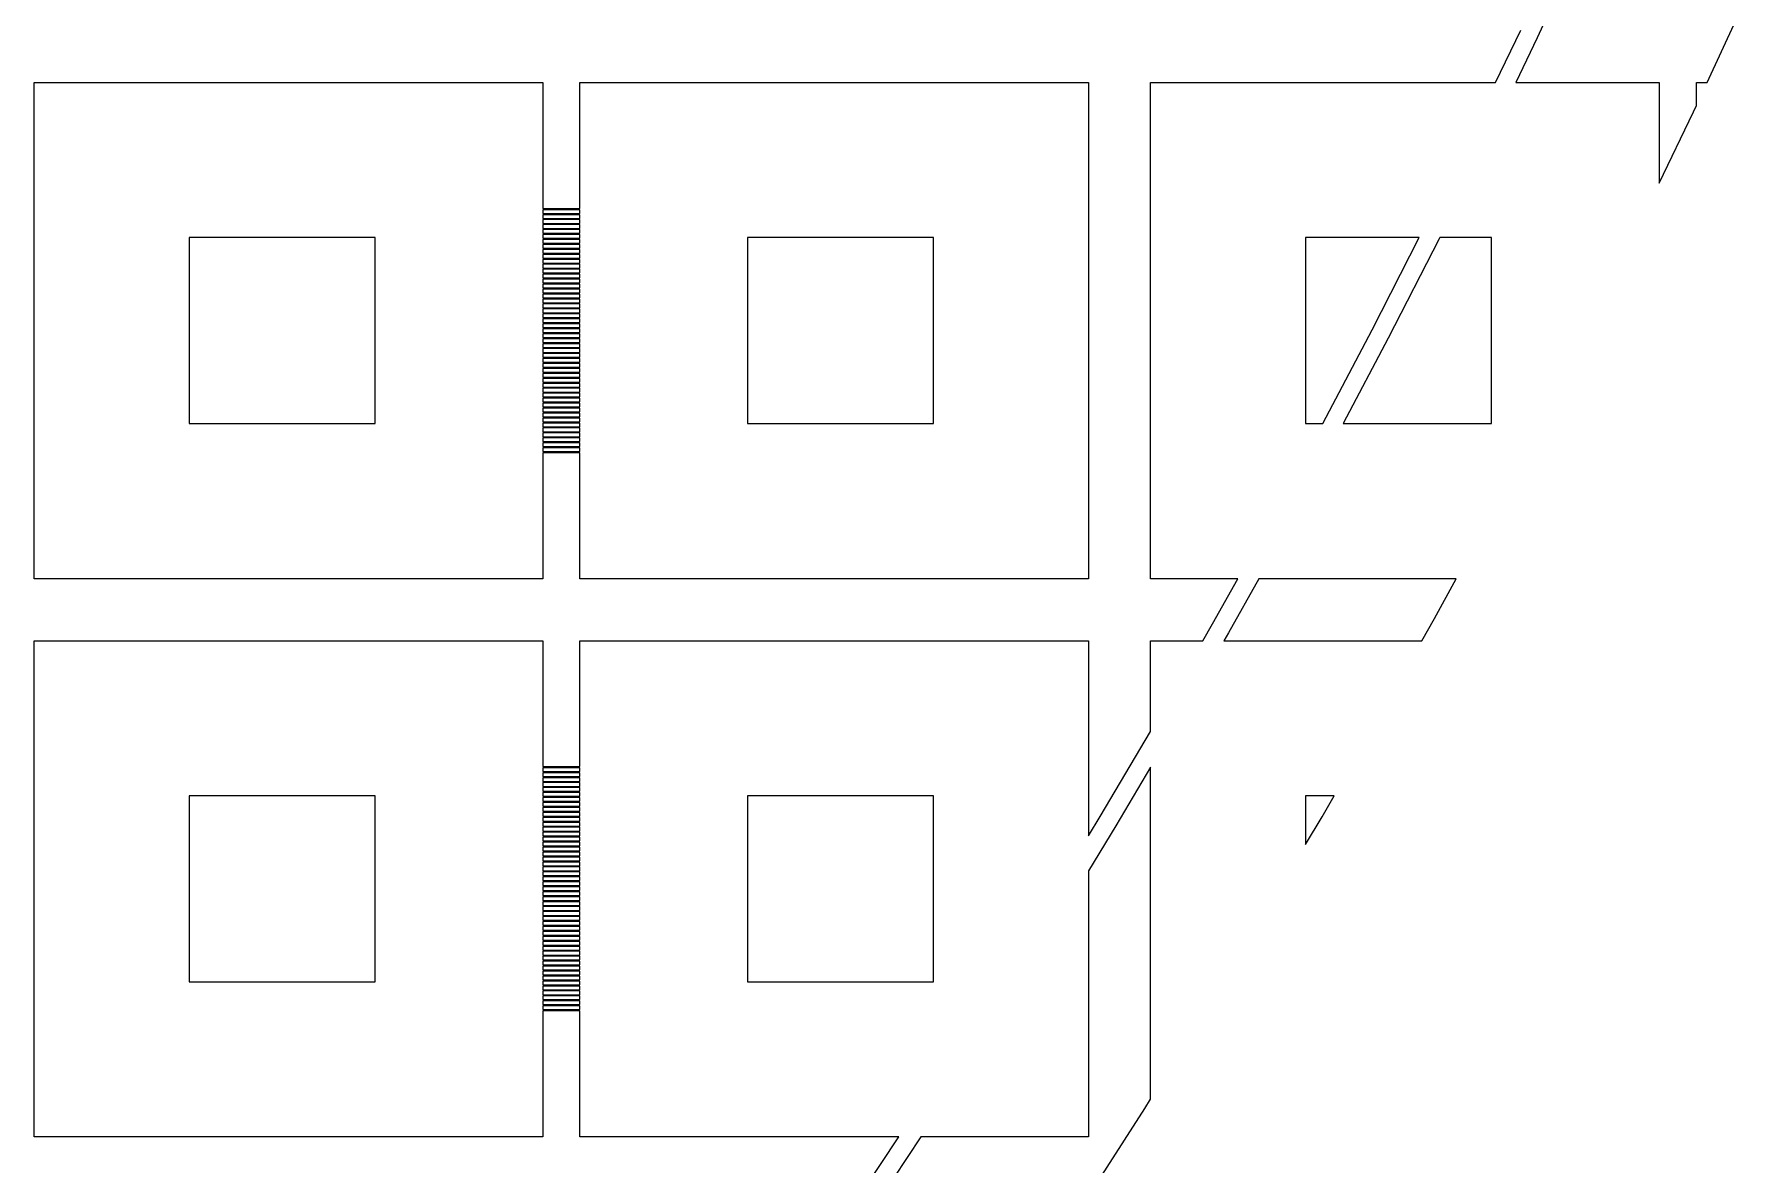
# Model space of a CAD drawing. Extents: x 40 to 187, y -3 to 150.
# Drawn here: x 165.92 to 179.95, y 32.23 to 41.56 of the extents above; entities that cross this region are included whole.
import ezdxf

# ---------------------------------------------------------------- set-up
doc = ezdxf.new("R2010")
doc.units = 0

msp = doc.modelspace()

# ---------------------------------------------------------------- linework, layer by layer
for p, q in [((178.374, 41.6709), (178.308, 41.5285)), ((179.708, 41.1596), (179.946, 41.6709)), ((177.964, 41.1596), (178.172, 41.5926)), ((178.308, 41.5285), (178.131, 41.1596)), ((165.917, 37.0692), (165.917, 41.1596)), ((165.917, 41.1596), (170.11, 41.1596)), ((170.11, 41.1596), (170.11, 40.1217)), ((170.416, 40.1217), (170.416, 41.1596)), ((170.416, 41.1596), (174.609, 41.1596)), ((174.609, 41.1596), (174.609, 37.0692)), ((175.12, 37.0692), (175.12, 41.1596)), ((175.12, 41.1596), (177.964, 41.1596)), ((178.131, 41.1596), (179.313, 41.1596)), ((179.313, 41.1596), (179.313, 40.3301)), ((179.62, 40.9701), (179.62, 41.1596)), ((179.62, 41.1596), (179.708, 41.1596)), ((179.596, 40.9192), (179.62, 40.9701)), ((179.313, 40.3301), (179.596, 40.9192)), ((170.11, 40.1217), (170.416, 40.1217)), ((170.416, 40.1115), (170.11, 40.1115)), ((170.11, 40.1115), (170.11, 40.0808)), ((170.11, 40.0808), (170.416, 40.0808)), ((170.416, 40.0706), (170.11, 40.0706)), ((170.11, 40.0706), (170.11, 40.0399)), ((170.11, 40.0399), (170.416, 40.0399)), ((170.416, 40.0297), (170.11, 40.0297)), ((170.11, 40.0297), (170.11, 39.999)), ((170.11, 39.999), (170.416, 39.999)), ((170.416, 39.9888), (170.11, 39.9888)), ((170.11, 39.9888), (170.11, 39.9581)), ((170.416, 40.0808), (170.416, 40.1115)), ((170.416, 40.0399), (170.416, 40.0706)), ((170.416, 39.999), (170.416, 40.0297)), ((170.416, 39.9581), (170.416, 39.9888)), ((168.729, 39.8814), (167.195, 39.8814)), ((167.195, 39.8814), (167.195, 38.3475)), ((168.729, 38.3475), (168.729, 39.8814)), ((170.11, 39.9581), (170.416, 39.9581)), ((170.416, 39.9478), (170.11, 39.9478)), ((170.11, 39.9478), (170.11, 39.9172)), ((170.11, 39.9172), (170.416, 39.9172)), ((170.416, 39.907), (170.11, 39.907)), ((170.11, 39.907), (170.11, 39.8763)), ((170.11, 39.8763), (170.416, 39.8763)), ((170.416, 39.866), (170.11, 39.866)), ((170.11, 39.866), (170.11, 39.8354)), ((170.416, 39.9172), (170.416, 39.9478)), ((170.416, 39.8763), (170.416, 39.907)), ((170.416, 39.8354), (170.416, 39.866)), ((173.331, 39.8814), (171.797, 39.8814)), ((171.797, 39.8814), (171.797, 38.3475)), ((173.331, 38.3475), (173.331, 39.8814)), ((177.336, 39.8814), (176.398, 39.8814)), ((176.398, 39.8814), (176.398, 38.3475)), ((176.947, 39.1213), (177.336, 39.8814)), ((177.5, 39.8726), (177.08, 39.0523)), ((177.504, 39.8814), (177.5, 39.8726)), ((177.932, 39.8814), (177.504, 39.8814)), ((177.932, 38.3475), (177.932, 39.8814)), ((170.11, 39.8354), (170.416, 39.8354)), ((170.416, 39.8251), (170.11, 39.8251)), ((170.11, 39.8251), (170.11, 39.7945)), ((170.11, 39.7945), (170.416, 39.7945)), ((170.416, 39.7842), (170.11, 39.7842)), ((170.11, 39.7842), (170.11, 39.7536)), ((170.11, 39.7536), (170.416, 39.7536)), ((170.416, 39.7433), (170.11, 39.7433)), ((170.11, 39.7433), (170.11, 39.7127)), ((170.11, 39.7127), (170.416, 39.7127)), ((170.416, 39.7024), (170.11, 39.7024)), ((170.11, 39.7024), (170.11, 39.6718)), ((170.416, 39.7945), (170.416, 39.8251)), ((170.416, 39.7536), (170.416, 39.7842)), ((170.416, 39.7127), (170.416, 39.7433)), ((170.416, 39.6718), (170.416, 39.7024)), ((170.11, 39.6718), (170.416, 39.6718)), ((170.416, 39.6615), (170.11, 39.6615)), ((170.11, 39.6615), (170.11, 39.6308)), ((170.11, 39.6308), (170.416, 39.6308)), ((170.416, 39.6206), (170.11, 39.6206)), ((170.11, 39.6206), (170.11, 39.59)), ((170.11, 39.59), (170.416, 39.59)), ((170.416, 39.5797), (170.11, 39.5797)), ((170.11, 39.5797), (170.11, 39.549)), ((170.416, 39.6308), (170.416, 39.6615)), ((170.416, 39.59), (170.416, 39.6206)), ((170.416, 39.549), (170.416, 39.5797)), ((170.11, 39.549), (170.416, 39.549)), ((170.416, 39.5388), (170.11, 39.5388)), ((170.11, 39.5388), (170.11, 39.5081)), ((170.11, 39.5081), (170.416, 39.5081)), ((170.416, 39.4979), (170.11, 39.4979)), ((170.11, 39.4979), (170.11, 39.4672)), ((170.11, 39.4672), (170.416, 39.4672)), ((170.416, 39.457), (170.11, 39.457)), ((170.11, 39.457), (170.11, 39.4263)), ((170.11, 39.4263), (170.416, 39.4263)), ((170.416, 39.5081), (170.416, 39.5388)), ((170.416, 39.4672), (170.416, 39.4979)), ((170.416, 39.4263), (170.416, 39.457)), ((170.416, 39.4161), (170.11, 39.4161)), ((170.11, 39.4161), (170.11, 39.3854)), ((170.11, 39.3854), (170.416, 39.3854)), ((170.416, 39.3752), (170.11, 39.3752)), ((170.11, 39.3752), (170.11, 39.3445)), ((170.11, 39.3445), (170.416, 39.3445)), ((170.416, 39.3343), (170.11, 39.3343)), ((170.11, 39.3343), (170.11, 39.3036)), ((170.11, 39.3036), (170.416, 39.3036)), ((170.416, 39.2934), (170.11, 39.2934)), ((170.11, 39.2934), (170.11, 39.2627)), ((170.416, 39.3854), (170.416, 39.4161)), ((170.416, 39.3445), (170.416, 39.3752)), ((170.416, 39.3036), (170.416, 39.3343)), ((170.416, 39.2627), (170.416, 39.2934)), ((170.11, 39.2627), (170.416, 39.2627)), ((170.416, 39.2525), (170.11, 39.2525)), ((170.11, 39.2525), (170.11, 39.2218)), ((170.11, 39.2218), (170.416, 39.2218)), ((170.416, 39.2116), (170.11, 39.2116)), ((170.11, 39.2116), (170.11, 39.1809)), ((170.11, 39.1809), (170.416, 39.1809)), ((170.416, 39.1707), (170.11, 39.1707)), ((170.11, 39.1707), (170.11, 39.14)), ((170.416, 39.2218), (170.416, 39.2525)), ((170.416, 39.1809), (170.416, 39.2116)), ((170.416, 39.14), (170.416, 39.1707)), ((170.11, 39.14), (170.416, 39.14)), ((170.416, 39.1298), (170.11, 39.1298)), ((170.11, 39.1298), (170.11, 39.0991)), ((170.11, 39.0991), (170.416, 39.0991)), ((170.416, 39.0889), (170.11, 39.0889)), ((170.11, 39.0889), (170.11, 39.0582)), ((170.11, 39.0582), (170.416, 39.0582)), ((170.416, 39.048), (170.11, 39.048)), ((170.11, 39.048), (170.11, 39.0173)), ((170.11, 39.0173), (170.416, 39.0173)), ((170.416, 39.0071), (170.11, 39.0071)), ((170.11, 39.0071), (170.11, 38.9764)), ((170.416, 39.0991), (170.416, 39.1298)), ((170.416, 39.0582), (170.416, 39.0889)), ((170.416, 39.0173), (170.416, 39.048)), ((170.416, 38.9764), (170.416, 39.0071)), ((176.54, 38.3475), (176.947, 39.1213)), ((177.08, 39.0523), (176.709, 38.3475)), ((170.11, 38.9764), (170.416, 38.9764)), ((170.416, 38.9662), (170.11, 38.9662)), ((170.11, 38.9662), (170.11, 38.9355)), ((170.11, 38.9355), (170.416, 38.9355)), ((170.416, 38.9253), (170.11, 38.9253)), ((170.11, 38.9253), (170.11, 38.8946)), ((170.11, 38.8946), (170.416, 38.8946)), ((170.416, 38.8844), (170.11, 38.8844)), ((170.11, 38.8844), (170.11, 38.8537)), ((170.416, 38.9355), (170.416, 38.9662)), ((170.416, 38.8946), (170.416, 38.9253)), ((170.416, 38.8537), (170.416, 38.8844)), ((170.11, 38.8537), (170.416, 38.8537)), ((170.416, 38.8435), (170.11, 38.8435)), ((170.11, 38.8435), (170.11, 38.8128)), ((170.11, 38.8128), (170.416, 38.8128)), ((170.416, 38.8026), (170.11, 38.8026)), ((170.11, 38.8026), (170.11, 38.7719)), ((170.11, 38.7719), (170.416, 38.7719)), ((170.416, 38.7617), (170.11, 38.7617)), ((170.11, 38.7617), (170.11, 38.731)), ((170.11, 38.731), (170.416, 38.731)), ((170.416, 38.7207), (170.11, 38.7207)), ((170.11, 38.7207), (170.11, 38.6901)), ((170.416, 38.8128), (170.416, 38.8435)), ((170.416, 38.7719), (170.416, 38.8026)), ((170.416, 38.731), (170.416, 38.7617)), ((170.416, 38.6901), (170.416, 38.7207)), ((170.11, 38.6901), (170.416, 38.6901)), ((170.416, 38.6799), (170.11, 38.6799)), ((170.11, 38.6799), (170.11, 38.6492)), ((170.11, 38.6492), (170.416, 38.6492)), ((170.416, 38.6389), (170.11, 38.6389)), ((170.11, 38.6389), (170.11, 38.6083)), ((170.11, 38.6083), (170.416, 38.6083)), ((170.416, 38.598), (170.11, 38.598)), ((170.11, 38.598), (170.11, 38.5674)), ((170.416, 38.6492), (170.416, 38.6799)), ((170.416, 38.6083), (170.416, 38.6389)), ((170.416, 38.5674), (170.416, 38.598)), ((170.11, 38.5674), (170.416, 38.5674)), ((170.416, 38.5571), (170.11, 38.5571)), ((170.11, 38.5571), (170.11, 38.5264)), ((170.11, 38.5264), (170.416, 38.5264)), ((170.416, 38.5162), (170.11, 38.5162)), ((170.11, 38.5162), (170.11, 38.4855)), ((170.11, 38.4855), (170.416, 38.4855)), ((170.416, 38.4753), (170.11, 38.4753)), ((170.11, 38.4753), (170.11, 38.4446)), ((170.11, 38.4446), (170.416, 38.4446)), ((170.416, 38.5264), (170.416, 38.5571)), ((170.416, 38.4855), (170.416, 38.5162)), ((170.416, 38.4446), (170.416, 38.4753)), ((167.195, 38.3475), (168.729, 38.3475)), ((170.416, 38.4344), (170.11, 38.4344)), ((170.11, 38.4344), (170.11, 38.4037)), ((170.11, 38.4037), (170.416, 38.4037)), ((170.416, 38.3935), (170.11, 38.3935)), ((170.11, 38.3935), (170.11, 38.3628)), ((170.11, 38.3628), (170.416, 38.3628)), ((170.416, 38.3526), (170.11, 38.3526)), ((170.11, 38.3526), (170.11, 38.3219)), ((170.11, 38.3219), (170.416, 38.3219)), ((170.416, 38.3117), (170.11, 38.3117)), ((170.11, 38.3117), (170.11, 38.281)), ((170.416, 38.4037), (170.416, 38.4344)), ((170.416, 38.3628), (170.416, 38.3935)), ((170.416, 38.3219), (170.416, 38.3526)), ((170.416, 38.281), (170.416, 38.3117)), ((171.797, 38.3475), (173.331, 38.3475)), ((176.398, 38.3475), (176.54, 38.3475)), ((176.709, 38.3475), (177.932, 38.3475)), ((170.11, 38.281), (170.416, 38.281)), ((170.416, 38.2708), (170.11, 38.2708)), ((170.11, 38.2708), (170.11, 38.2401)), ((170.11, 38.2401), (170.416, 38.2401)), ((170.416, 38.2299), (170.11, 38.2299)), ((170.11, 38.2299), (170.11, 38.1992)), ((170.11, 38.1992), (170.416, 38.1992)), ((170.416, 38.189), (170.11, 38.189)), ((170.11, 38.189), (170.11, 38.1583)), ((170.416, 38.2401), (170.416, 38.2708)), ((170.416, 38.1992), (170.416, 38.2299)), ((170.416, 38.1583), (170.416, 38.189)), ((170.11, 38.1583), (170.416, 38.1583)), ((170.416, 38.1481), (170.11, 38.1481)), ((170.11, 38.1481), (170.11, 38.1174)), ((170.11, 38.1174), (170.416, 38.1174)), ((170.416, 38.1072), (170.11, 38.1072)), ((170.11, 38.1072), (170.11, 37.0692)), ((170.416, 38.1174), (170.416, 38.1481)), ((170.416, 37.0692), (170.416, 38.1072)), ((170.11, 37.0692), (165.917, 37.0692)), ((174.609, 37.0692), (170.416, 37.0692)), ((175.84, 37.0692), (175.12, 37.0692)), ((175.632, 36.6968), (175.84, 37.0692)), ((176.012, 37.0692), (175.763, 36.6229)), ((177.639, 37.0692), (176.012, 37.0692)), ((177.46, 36.7401), (177.639, 37.0692)), ((175.552, 36.5579), (175.632, 36.6968)), ((175.763, 36.6229), (175.725, 36.5579)), ((177.358, 36.5579), (177.46, 36.7401)), ((165.917, 32.4675), (165.917, 36.5579)), ((165.917, 36.5579), (170.11, 36.5579)), ((170.11, 36.5579), (170.11, 35.52)), ((170.416, 35.52), (170.416, 36.5579)), ((170.416, 36.5579), (174.609, 36.5579)), ((174.609, 36.5579), (174.609, 34.9482)), ((175.12, 35.8087), (175.12, 36.5579)), ((175.12, 36.5579), (175.552, 36.5579)), ((175.725, 36.5579), (177.358, 36.5579)), ((174.706, 35.108), (175.12, 35.8087)), ((170.11, 35.52), (170.416, 35.52)), ((170.416, 35.5098), (170.11, 35.5098)), ((170.11, 35.5098), (170.11, 35.4791)), ((170.416, 35.4791), (170.416, 35.5098)), ((175.12, 35.5139), (174.835, 35.0309)), ((175.12, 32.777), (175.12, 35.5139)), ((170.11, 35.4791), (170.416, 35.4791)), ((170.416, 35.4689), (170.11, 35.4689)), ((170.11, 35.4689), (170.11, 35.4382)), ((170.11, 35.4382), (170.416, 35.4382)), ((170.416, 35.428), (170.11, 35.428)), ((170.11, 35.428), (170.11, 35.3973)), ((170.11, 35.3973), (170.416, 35.3973)), ((170.416, 35.3871), (170.11, 35.3871)), ((170.11, 35.3871), (170.11, 35.3564)), ((170.11, 35.3564), (170.416, 35.3564)), ((170.416, 35.4382), (170.416, 35.4689)), ((170.416, 35.3973), (170.416, 35.428)), ((170.416, 35.3564), (170.416, 35.3871)), ((168.729, 35.2797), (167.195, 35.2797)), ((167.195, 35.2797), (167.195, 33.7458)), ((168.729, 33.7458), (168.729, 35.2797)), ((170.416, 35.3461), (170.11, 35.3461)), ((170.11, 35.3461), (170.11, 35.3155)), ((170.11, 35.3155), (170.416, 35.3155)), ((170.416, 35.3053), (170.11, 35.3053)), ((170.11, 35.3053), (170.11, 35.2746)), ((170.11, 35.2746), (170.416, 35.2746)), ((170.416, 35.2643), (170.11, 35.2643)), ((170.11, 35.2643), (170.11, 35.2337)), ((170.11, 35.2337), (170.416, 35.2337)), ((170.416, 35.2234), (170.11, 35.2234)), ((170.11, 35.2234), (170.11, 35.1928)), ((170.416, 35.3155), (170.416, 35.3461)), ((170.416, 35.2746), (170.416, 35.3053)), ((170.416, 35.2337), (170.416, 35.2643)), ((170.416, 35.1928), (170.416, 35.2234)), ((173.331, 35.2797), (171.797, 35.2797)), ((171.797, 35.2797), (171.797, 33.7458)), ((173.331, 33.7458), (173.331, 35.2797)), ((176.634, 35.2797), (176.398, 35.2797)), ((176.398, 35.2797), (176.398, 34.8761)), ((176.535, 35.1065), (176.634, 35.2797)), ((170.11, 35.1928), (170.416, 35.1928)), ((170.416, 35.1825), (170.11, 35.1825)), ((170.11, 35.1825), (170.11, 35.1519)), ((170.11, 35.1519), (170.416, 35.1519)), ((170.416, 35.1416), (170.11, 35.1416)), ((170.11, 35.1416), (170.11, 35.111)), ((170.11, 35.111), (170.416, 35.111)), ((170.416, 35.1007), (170.11, 35.1007)), ((170.11, 35.1007), (170.11, 35.0701)), ((170.416, 35.1519), (170.416, 35.1825)), ((170.416, 35.111), (170.416, 35.1416)), ((170.416, 35.0701), (170.416, 35.1007)), ((174.609, 34.9482), (174.706, 35.108)), ((176.398, 34.8761), (176.535, 35.1065)), ((170.11, 35.0701), (170.416, 35.0701)), ((170.416, 35.0598), (170.11, 35.0598)), ((170.11, 35.0598), (170.11, 35.0291)), ((170.11, 35.0291), (170.416, 35.0291)), ((170.416, 35.0189), (170.11, 35.0189)), ((170.11, 35.0189), (170.11, 34.9883)), ((170.11, 34.9883), (170.416, 34.9883)), ((170.416, 34.978), (170.11, 34.978)), ((170.11, 34.978), (170.11, 34.9473)), ((170.11, 34.9473), (170.416, 34.9473)), ((170.416, 34.9371), (170.11, 34.9371)), ((170.11, 34.9371), (170.11, 34.9064)), ((170.416, 35.0291), (170.416, 35.0598)), ((170.416, 34.9883), (170.416, 35.0189)), ((170.416, 34.9473), (170.416, 34.978)), ((170.416, 34.9064), (170.416, 34.9371)), ((174.835, 35.0309), (174.609, 34.6594)), ((170.11, 34.9064), (170.416, 34.9064)), ((170.416, 34.8962), (170.11, 34.8962)), ((170.11, 34.8962), (170.11, 34.8655)), ((170.11, 34.8655), (170.416, 34.8655)), ((170.416, 34.8553), (170.11, 34.8553)), ((170.11, 34.8553), (170.11, 34.8246)), ((170.11, 34.8246), (170.416, 34.8246)), ((170.416, 34.8144), (170.11, 34.8144)), ((170.11, 34.8144), (170.11, 34.7837)), ((170.416, 34.8655), (170.416, 34.8962)), ((170.416, 34.8246), (170.416, 34.8553)), ((170.416, 34.7837), (170.416, 34.8144)), ((170.11, 34.7837), (170.416, 34.7837)), ((170.416, 34.7735), (170.11, 34.7735)), ((170.11, 34.7735), (170.11, 34.7428)), ((170.11, 34.7428), (170.416, 34.7428)), ((170.416, 34.7326), (170.11, 34.7326)), ((170.11, 34.7326), (170.11, 34.7019)), ((170.11, 34.7019), (170.416, 34.7019)), ((170.416, 34.6917), (170.11, 34.6917)), ((170.11, 34.6917), (170.11, 34.661)), ((170.11, 34.661), (170.416, 34.661)), ((170.416, 34.7428), (170.416, 34.7735)), ((170.416, 34.7019), (170.416, 34.7326)), ((170.416, 34.661), (170.416, 34.6917)), ((174.609, 34.6594), (174.609, 32.4675)), ((170.416, 34.6508), (170.11, 34.6508)), ((170.11, 34.6508), (170.11, 34.6201)), ((170.11, 34.6201), (170.416, 34.6201)), ((170.416, 34.6099), (170.11, 34.6099)), ((170.11, 34.6099), (170.11, 34.5792)), ((170.11, 34.5792), (170.416, 34.5792)), ((170.416, 34.569), (170.11, 34.569)), ((170.11, 34.569), (170.11, 34.5383)), ((170.11, 34.5383), (170.416, 34.5383)), ((170.416, 34.5281), (170.11, 34.5281)), ((170.11, 34.5281), (170.11, 34.4974)), ((170.416, 34.6201), (170.416, 34.6508)), ((170.416, 34.5792), (170.416, 34.6099)), ((170.416, 34.5383), (170.416, 34.569)), ((170.416, 34.4974), (170.416, 34.5281)), ((170.11, 34.4974), (170.416, 34.4974)), ((170.416, 34.4872), (170.11, 34.4872)), ((170.11, 34.4872), (170.11, 34.4565)), ((170.11, 34.4565), (170.416, 34.4565)), ((170.416, 34.4463), (170.11, 34.4463)), ((170.11, 34.4463), (170.11, 34.4156)), ((170.11, 34.4156), (170.416, 34.4156)), ((170.416, 34.4054), (170.11, 34.4054)), ((170.11, 34.4054), (170.11, 34.3747)), ((170.11, 34.3747), (170.416, 34.3747)), ((170.416, 34.4565), (170.416, 34.4872)), ((170.416, 34.4156), (170.416, 34.4463)), ((170.416, 34.3747), (170.416, 34.4054)), ((170.416, 34.3645), (170.11, 34.3645)), ((170.11, 34.3645), (170.11, 34.3338)), ((170.11, 34.3338), (170.416, 34.3338)), ((170.416, 34.3236), (170.11, 34.3236)), ((170.11, 34.3236), (170.11, 34.2929)), ((170.11, 34.2929), (170.416, 34.2929)), ((170.416, 34.2827), (170.11, 34.2827)), ((170.11, 34.2827), (170.11, 34.252)), ((170.11, 34.252), (170.416, 34.252)), ((170.416, 34.2418), (170.11, 34.2418)), ((170.11, 34.2418), (170.11, 34.2111)), ((170.416, 34.3338), (170.416, 34.3645)), ((170.416, 34.2929), (170.416, 34.3236)), ((170.416, 34.252), (170.416, 34.2827)), ((170.416, 34.2111), (170.416, 34.2418)), ((170.11, 34.2111), (170.416, 34.2111)), ((170.416, 34.2009), (170.11, 34.2009)), ((170.11, 34.2009), (170.11, 34.1702)), ((170.11, 34.1702), (170.416, 34.1702)), ((170.416, 34.16), (170.11, 34.16)), ((170.11, 34.16), (170.11, 34.1293)), ((170.11, 34.1293), (170.416, 34.1293)), ((170.416, 34.119), (170.11, 34.119)), ((170.11, 34.119), (170.11, 34.0884)), ((170.416, 34.1702), (170.416, 34.2009)), ((170.416, 34.1293), (170.416, 34.16)), ((170.416, 34.0884), (170.416, 34.119)), ((170.11, 34.0884), (170.416, 34.0884)), ((170.416, 34.0782), (170.11, 34.0782)), ((170.11, 34.0782), (170.11, 34.0475)), ((170.11, 34.0475), (170.416, 34.0475)), ((170.416, 34.0372), (170.11, 34.0372)), ((170.11, 34.0372), (170.11, 34.0066)), ((170.11, 34.0066), (170.416, 34.0066)), ((170.416, 33.9963), (170.11, 33.9963)), ((170.11, 33.9963), (170.11, 33.9657)), ((170.11, 33.9657), (170.416, 33.9657)), ((170.416, 33.9554), (170.11, 33.9554)), ((170.11, 33.9554), (170.11, 33.9247)), ((170.416, 34.0475), (170.416, 34.0782)), ((170.416, 34.0066), (170.416, 34.0372)), ((170.416, 33.9657), (170.416, 33.9963)), ((170.416, 33.9247), (170.416, 33.9554)), ((170.11, 33.9247), (170.416, 33.9247)), ((170.416, 33.9145), (170.11, 33.9145)), ((170.11, 33.9145), (170.11, 33.8839)), ((170.11, 33.8839), (170.416, 33.8839)), ((170.416, 33.8736), (170.11, 33.8736)), ((170.11, 33.8736), (170.11, 33.8429)), ((170.11, 33.8429), (170.416, 33.8429)), ((170.416, 33.8327), (170.11, 33.8327)), ((170.11, 33.8327), (170.11, 33.802)), ((170.416, 33.8839), (170.416, 33.9145)), ((170.416, 33.8429), (170.416, 33.8736)), ((170.416, 33.802), (170.416, 33.8327)), ((167.195, 33.7458), (168.729, 33.7458)), ((170.11, 33.802), (170.416, 33.802)), ((170.416, 33.7918), (170.11, 33.7918)), ((170.11, 33.7918), (170.11, 33.7611)), ((170.11, 33.7611), (170.416, 33.7611)), ((170.416, 33.7509), (170.11, 33.7509)), ((170.11, 33.7509), (170.11, 33.7202)), ((170.11, 33.7202), (170.416, 33.7202)), ((170.416, 33.71), (170.11, 33.71)), ((170.11, 33.71), (170.11, 33.6793)), ((170.11, 33.6793), (170.416, 33.6793)), ((170.416, 33.7611), (170.416, 33.7918)), ((170.416, 33.7202), (170.416, 33.7509)), ((170.416, 33.6793), (170.416, 33.71)), ((171.797, 33.7458), (173.331, 33.7458)), ((170.416, 33.6691), (170.11, 33.6691)), ((170.11, 33.6691), (170.11, 33.6384)), ((170.11, 33.6384), (170.416, 33.6384)), ((170.416, 33.6282), (170.11, 33.6282)), ((170.11, 33.6282), (170.11, 33.5975)), ((170.11, 33.5975), (170.416, 33.5975)), ((170.416, 33.5873), (170.11, 33.5873)), ((170.11, 33.5873), (170.11, 33.5566)), ((170.11, 33.5566), (170.416, 33.5566)), ((170.416, 33.5464), (170.11, 33.5464)), ((170.11, 33.5464), (170.11, 33.5157)), ((170.416, 33.6384), (170.416, 33.6691)), ((170.416, 33.5975), (170.416, 33.6282)), ((170.416, 33.5566), (170.416, 33.5873)), ((170.416, 33.5157), (170.416, 33.5464)), ((170.11, 33.5157), (170.416, 33.5157)), ((170.416, 33.5055), (170.11, 33.5055)), ((170.11, 33.5055), (170.11, 32.4675)), ((170.416, 32.4675), (170.416, 33.5055)), ((174.595, 31.9562), (175.072, 32.6999)), ((175.072, 32.6999), (175.12, 32.777)), ((170.11, 32.4675), (165.917, 32.4675)), ((173.046, 32.4675), (170.416, 32.4675)), ((172.739, 32.0011), (173.046, 32.4675)), ((173.226, 32.4675), (172.889, 31.9562)), ((174.609, 32.4675), (173.226, 32.4675))]:
    msp.add_line(p, q)

doc.saveas('drawing.dxf')
